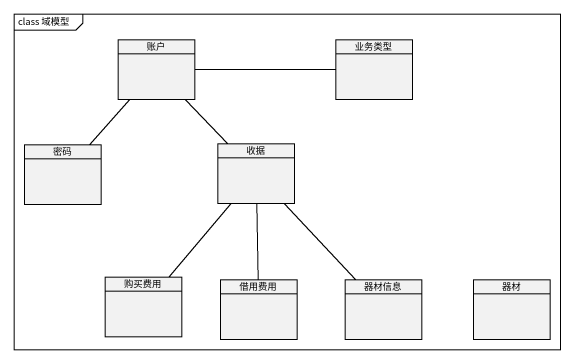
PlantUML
@startuml
mainframe class 域模型
hide circle
hide empty members
class 账户
class 业务类型
class 密码
class 收据
class 购买费用
class 借用费用
class 器材信息
class 器材
账户 -- 密码
账户 -- 收据
业务类型 -left- 账户
收据 -- 购买费用
收据 -- 借用费用
收据 -- 器材信息
@enduml
